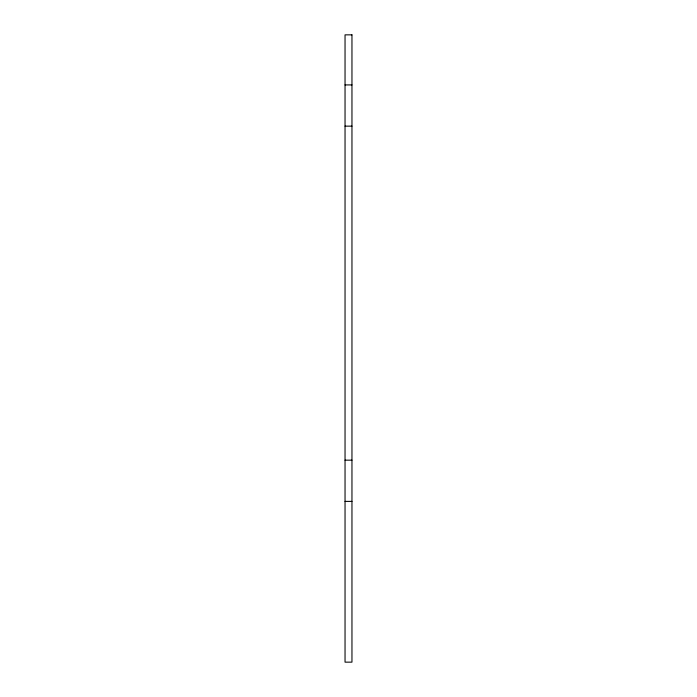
<?xml version="1.0" encoding="UTF-8"?>
<svg xmlns="http://www.w3.org/2000/svg" width="697" height="697" viewBox="0 0 697 697"><rect width="100%" height="100%" fill="white"/><g stroke="black" fill="none" stroke-linecap="round" stroke-linejoin="round"><path stroke-width="1.05" d="M345.041 84.921L351.959 84.921M345.041 126.148L351.959 126.148M345.041 460.168L351.959 460.168M345.041 501.396L351.959 501.396M351.959 34.85L345.041 34.85L345.041 662.15L351.959 662.15L351.959 34.85"/></g></svg>
